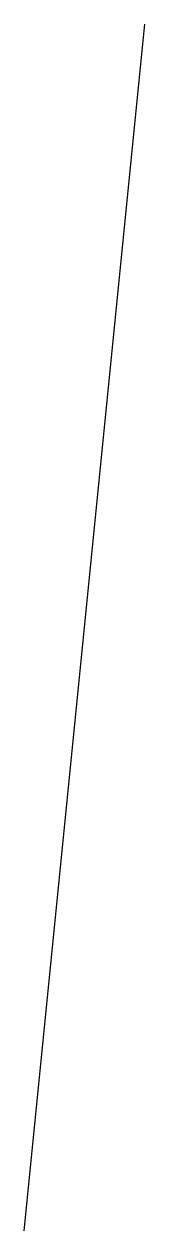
# Model space of a CAD drawing. Extents: x 269073.2 to 269078.7, y 5769228.9 to 5769283.6.
import ezdxf

# ---------------------------------------------------------------- set-up
doc = ezdxf.new("R2010")
doc.units = 0
doc.layers.add('_CIVIL_CONSTRUCTION', color=7, linetype='Continuous')

msp = doc.modelspace()

# ---------------------------------------------------------------- linework, layer by layer
at = {"layer": '_CIVIL_CONSTRUCTION'}
msp.add_line((269073.243, 5769228.943), (269078.706, 5769283.581), dxfattribs=at)

doc.saveas('drawing.dxf')
